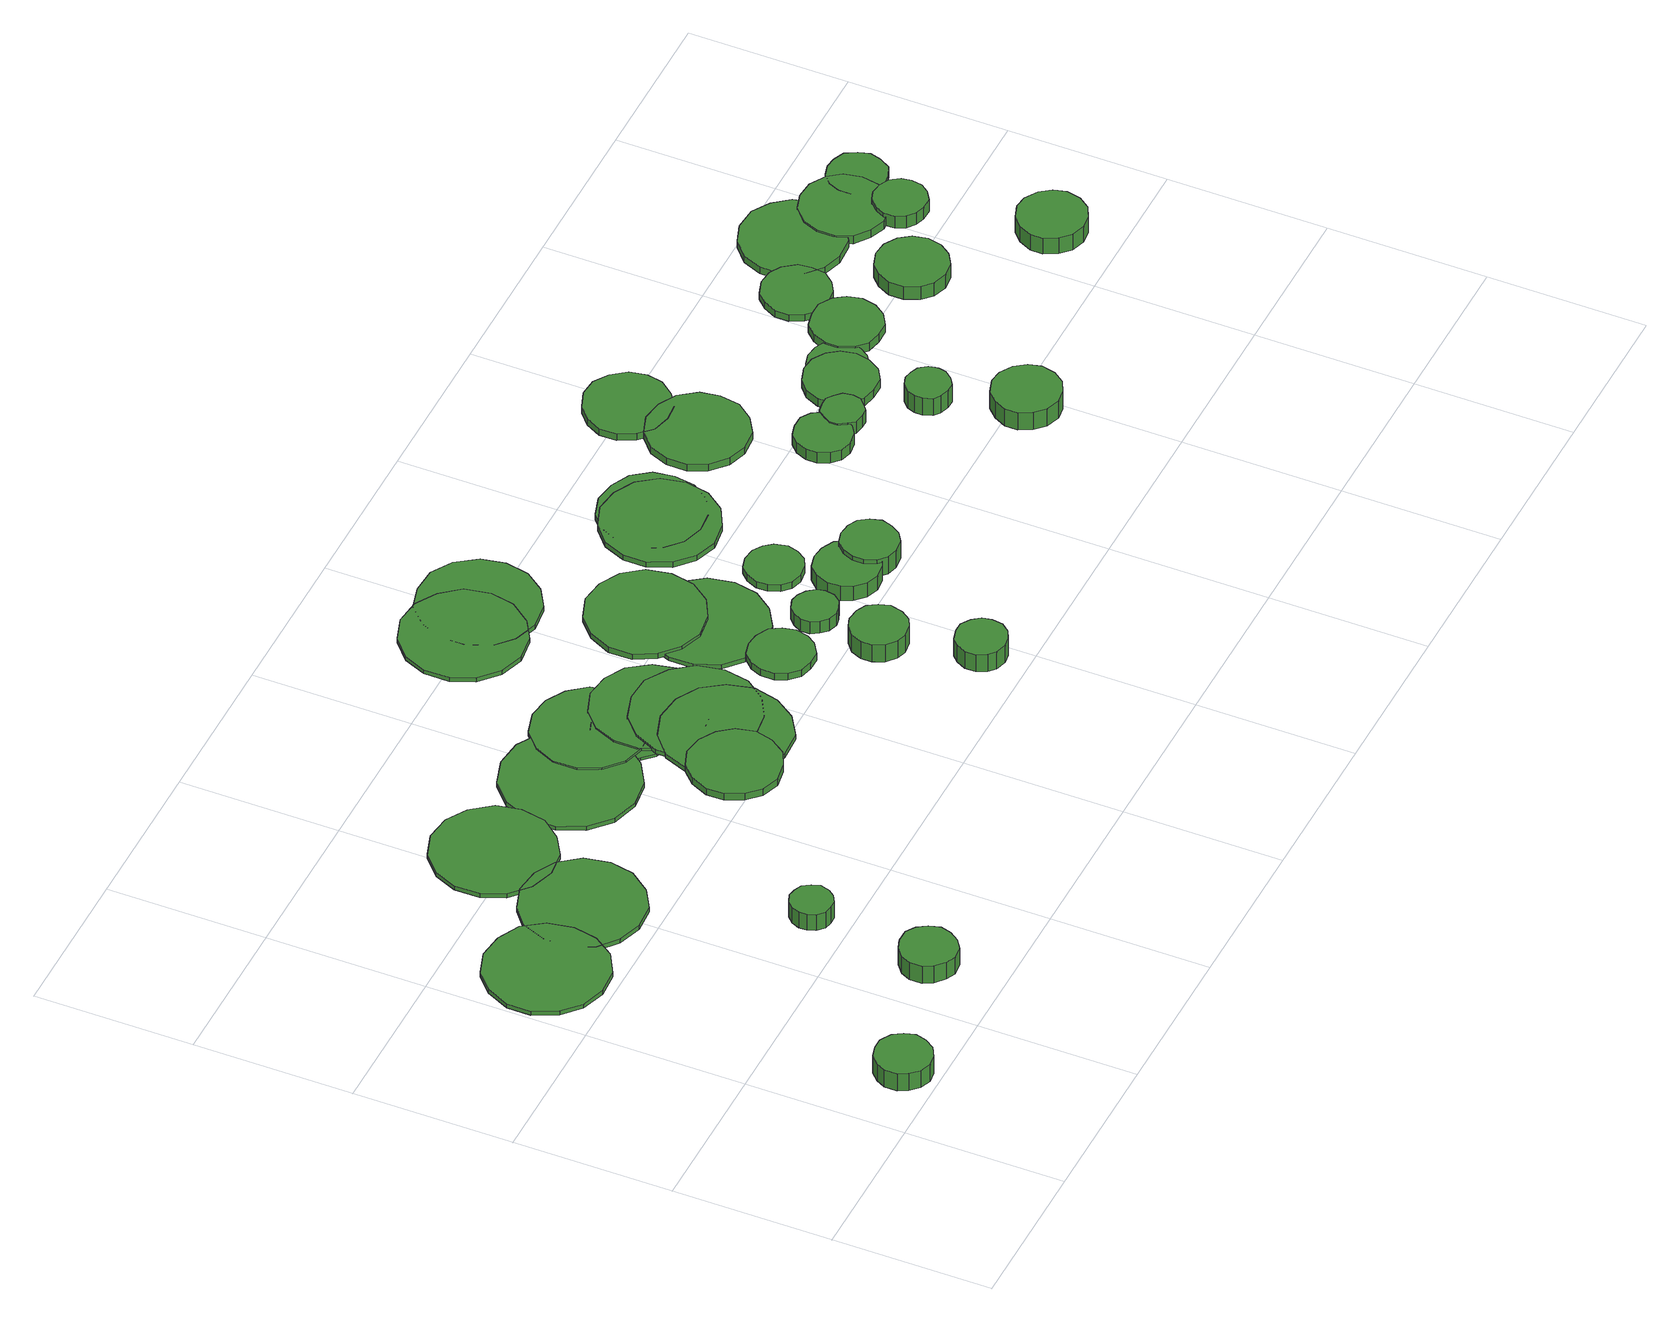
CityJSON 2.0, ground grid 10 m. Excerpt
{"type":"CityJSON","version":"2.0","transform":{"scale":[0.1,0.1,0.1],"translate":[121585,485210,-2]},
"CityObjects":{
"tree1":{"type":"SolitaryVegetationObject","attributes":{"function":"something"},"geometry":[{"type":"MultiSurface","lod":"1","boundaries":[[[0,1,2,3,4,5,6,7,8,9,10,11,12,13,14]],[[15,16,17,18,19,20,21,22,23,24,25,26,27,28,29]],[[0,29,28,1]],[[1,28,27,2]],[[2,27,26,3]],[[3,26,25,4]],[[4,25,24,5]],[[5,24,23,6]],[[6,23,22,7]],[[7,22,21,8]],[[8,21,20,9]],[[9,20,19,10]],[[10,19,18,11]],[[11,18,17,12]],[[12,17,16,13]],[[13,16,15,14]],[[14,15,29,0]]]}]},
"tree2":{"type":"SolitaryVegetationObject","attributes":{"function":"something"},"geometry":[{"type":"MultiSurface","lod":"1","boundaries":[[[30,31,32,33,34,35,36,37,38,39,40,41,42,43,44]],[[45,46,47,48,49,50,51,52,53,54,55,56,57,58,59]],[[30,59,58,31]],[[31,58,57,32]],[[32,57,56,33]],[[33,56,55,34]],[[34,55,54,35]],[[35,54,53,36]],[[36,53,52,37]],[[37,52,51,38]],[[38,51,50,39]],[[39,50,49,40]],[[40,49,48,41]],[[41,48,47,42]],[[42,47,46,43]],[[43,46,45,44]],[[44,45,59,30]]]}]},
"tree3":{"type":"SolitaryVegetationObject","attributes":{"function":"something"},"geometry":[{"type":"MultiSurface","lod":"1","boundaries":[[[60,61,62,63,64,65,66,67,68,69,70,71,72,73,74]],[[75,76,77,78,79,80,81,82,83,84,85,86,87,88,89]],[[60,89,88,61]],[[61,88,87,62]],[[62,87,86,63]],[[63,86,85,64]],[[64,85,84,65]],[[65,84,83,66]],[[66,83,82,67]],[[67,82,81,68]],[[68,81,80,69]],[[69,80,79,70]],[[70,79,78,71]],[[71,78,77,72]],[[72,77,76,73]],[[73,76,75,74]],[[74,75,89,60]]]}]},
"tree4":{"type":"SolitaryVegetationObject","attributes":{"function":"something"},"geometry":[{"type":"MultiSurface","lod":"1","boundaries":[[[90,91,92,93,94,95,96,97,98,99,100,101,102,103,104]],[[105,106,107,108,109,110,111,112,113,114,115,116,117,118,119]],[[90,119,118,91]],[[91,118,117,92]],[[92,117,116,93]],[[93,116,115,94]],[[94,115,114,95]],[[95,114,113,96]],[[96,113,112,97]],[[97,112,111,98]],[[98,111,110,99]],[[99,110,109,100]],[[100,109,108,101]],[[101,108,107,102]],[[102,107,106,103]],[[103,106,105,104]],[[104,105,119,90]]]}]},
"tree5":{"type":"SolitaryVegetationObject","attributes":{"function":"something"},"geometry":[{"type":"MultiSurface","lod":"1","boundaries":[[[120,121,122,123,124,125,126,127,128,129,130,131,132,133,134]],[[135,136,137,138,139,140,141,142,143,144,145,146,147,148,149]],[[120,149,148,121]],[[121,148,147,122]],[[122,147,146,123]],[[123,146,145,124]],[[124,145,144,125]],[[125,144,143,126]],[[126,143,142,127]],[[127,142,141,128]],[[128,141,140,129]],[[129,140,139,130]],[[130,139,138,131]],[[131,138,137,132]],[[132,137,136,133]],[[133,136,135,134]],[[134,135,149,120]]]}]},
"tree6":{"type":"SolitaryVegetationObject","attributes":{"function":"something"},"geometry":[{"type":"MultiSurface","lod":"1","boundaries":[[[150,151,152,153,154,155,156,157,158,159,160,161,162,163,164]],[[165,166,167,168,169,170,171,172,173,174,175,176,177,178,179]],[[150,179,178,151]],[[151,178,177,152]],[[152,177,176,153]],[[153,176,175,154]],[[154,175,174,155]],[[155,174,173,156]],[[156,173,172,157]],[[157,172,171,158]],[[158,171,170,159]],[[159,170,169,160]],[[160,169,168,161]],[[161,168,167,162]],[[162,167,166,163]],[[163,166,165,164]],[[164,165,179,150]]]}]},
"tree7":{"type":"SolitaryVegetationObject","attributes":{"function":"something"},"geometry":[{"type":"MultiSurface","lod":"1","boundaries":[[[180,181,182,183,184,185,186,187,188,189,190,191,192,193,194]],[[195,196,197,198,199,200,201,202,203,204,205,206,207,208,209]],[[180,209,208,181]],[[181,208,207,182]],[[182,207,206,183]],[[183,206,205,184]],[[184,205,204,185]],[[185,204,203,186]],[[186,203,202,187]],[[187,202,201,188]],[[188,201,200,189]],[[189,200,199,190]],[[190,199,198,191]],[[191,198,197,192]],[[192,197,196,193]],[[193,196,195,194]],[[194,195,209,180]]]}]},
"tree8":{"type":"SolitaryVegetationObject","attributes":{"function":"something"},"geometry":[{"type":"MultiSurface","lod":"1","boundaries":[[[210,211,212,213,214,215,216,217,218,219,220,221,222,223,224]],[[225,226,227,228,229,230,231,232,233,234,235,236,237,238,239]],[[210,239,238,211]],[[211,238,237,212]],[[212,237,236,213]],[[213,236,235,214]],[[214,235,234,215]],[[215,234,233,216]],[[216,233,232,217]],[[217,232,231,218]],[[218,231,230,219]],[[219,230,229,220]],[[220,229,228,221]],[[221,228,227,222]],[[222,227,226,223]],[[223,226,225,224]],[[224,225,239,210]]]}]},
"tree9":{"type":"SolitaryVegetationObject","attributes":{"function":"something"},"geometry":[{"type":"MultiSurface","lod":"1","boundaries":[[[240,241,242,243,244,245,246,247,248,249,250,251,252,253,254]],[[255,256,257,258,259,260,261,262,263,264,265,266,267,268,269]],[[240,269,268,241]],[[241,268,267,242]],[[242,267,266,243]],[[243,266,265,244]],[[244,265,264,245]],[[245,264,263,246]],[[246,263,262,247]],[[247,262,261,248]],[[248,261,260,249]],[[249,260,259,250]],[[250,259,258,251]],[[251,258,257,252]],[[252,257,256,253]],[[253,256,255,254]],[[254,255,269,240]]]}]},
"tree10":{"type":"SolitaryVegetationObject","attributes":{"function":"something"},"geometry":[{"type":"MultiSurface","lod":"1","boundaries":[[[270,271,272,273,274,275,276,277,278,279,280,281,282,283,284]],[[285,286,287,288,289,290,291,292,293,294,295,296,297,298,299]],[[270,299,298,271]],[[271,298,297,272]],[[272,297,296,273]],[[273,296,295,274]],[[274,295,294,275]],[[275,294,293,276]],[[276,293,292,277]],[[277,292,291,278]],[[278,291,290,279]],[[279,290,289,280]],[[280,289,288,281]],[[281,288,287,282]],[[282,287,286,283]],[[283,286,285,284]],[[284,285,299,270]]]}]},
"tree11":{"type":"SolitaryVegetationObject","attributes":{"function":"something"},"geometry":[{"type":"MultiSurface","lod":"1","boundaries":[[[300,301,302,303,304,305,306,307,308,309,310,311,312,313,314]],[[315,316,317,318,319,320,321,234,322,323,324,325,326,327,328]],[[300,328,327,301]],[[301,327,326,302]],[[302,326,325,303]],[[303,325,324,304]],[[304,324,323,305]],[[305,323,322,306]],[[306,322,234,307]],[[307,234,321,308]],[[308,321,320,309]],[[309,320,319,310]],[[310,319,318,311]],[[311,318,317,312]],[[312,317,316,313]],[[313,316,315,314]],[[314,315,328,300]]]}]},
"tree12":{"type":"SolitaryVegetationObject","attributes":{"function":"something"},"geometry":[{"type":"MultiSurface","lod":"1","boundaries":[[[329,330,331,332,333,334,335,336,337,338,339,340,341,342,343]],[[344,345,346,347,348,349,350,351,352,353,354,355,356,357,358]],[[329,358,357,330]],[[330,357,356,331]],[[331,356,355,332]],[[332,355,354,333]],[[333,354,353,334]],[[334,353,352,335]],[[335,352,351,336]],[[336,351,350,337]],[[337,350,349,338]],[[338,349,348,339]],[[339,348,347,340]],[[340,347,346,341]],[[341,346,345,342]],[[342,345,344,343]],[[343,344,358,329]]]}]},
"tree13":{"type":"SolitaryVegetationObject","attributes":{"function":"something"},"geometry":[{"type":"MultiSurface","lod":"1","boundaries":[[[359,360,361,362,363,364,365,366,367,368,369,370,371,372,373]],[[374,375,376,377,378,379,380,381,382,383,384,385,386,387,388]],[[359,388,387,360]],[[360,387,386,361]],[[361,386,385,362]],[[362,385,384,363]],[[363,384,383,364]],[[364,383,382,365]],[[365,382,381,366]],[[366,381,380,367]],[[367,380,379,368]],[[368,379,378,369]],[[369,378,377,370]],[[370,377,376,371]],[[371,376,375,372]],[[372,375,374,373]],[[373,374,388,359]]]}]},
"tree14":{"type":"SolitaryVegetationObject","attributes":{"function":"something"},"geometry":[{"type":"MultiSurface","lod":"1","boundaries":[[[389,390,391,392,393,394,395,396,397,398,399,400,401,402,403]],[[404,405,406,407,408,409,410,411,412,413,414,415,416,417,418]],[[389,418,417,390]],[[390,417,416,391]],[[391,416,415,392]],[[392,415,414,393]],[[393,414,413,394]],[[394,413,412,395]],[[395,412,411,396]],[[396,411,410,397]],[[397,410,409,398]],[[398,409,408,399]],[[399,408,407,400]],[[400,407,406,401]],[[401,406,405,402]],[[402,405,404,403]],[[403,404,418,389]]]}]},
"tree15":{"type":"SolitaryVegetationObject","attributes":{"function":"something"},"geometry":[{"type":"MultiSurface","lod":"1","boundaries":[[[419,420,421,422,423,424,425,426,427,428,429,430,431,432,433]],[[434,435,436,437,438,439,440,441,442,443,444,445,446,447,448]],[[419,448,447,420]],[[420,447,446,421]],[[421,446,445,422]],[[422,445,444,423]],[[423,444,443,424]],[[424,443,442,425]],[[425,442,441,426]],[[426,441,440,427]],[[427,440,439,428]],[[428,439,438,429]],[[429,438,437,430]],[[430,437,436,431]],[[431,436,435,432]],[[432,435,434,433]],[[433,434,448,419]]]}]},
"tree16":{"type":"SolitaryVegetationObject","attributes":{"function":"something"},"geometry":[{"type":"MultiSurface","lod":"1","boundaries":[[[449,450,451,452,453,454,455,456,457,458,459,460,461,462,463]],[[464,465,466,467,468,469,470,471,472,473,474,475,476,477,478]],[[449,478,477,450]],[[450,477,476,451]],[[451,476,475,452]],[[452,475,474,453]],[[453,474,473,454]],[[454,473,472,455]],[[455,472,471,456]],[[456,471,470,457]],[[457,470,469,458]],[[458,469,468,459]],[[459,468,467,460]],[[460,467,466,461]],[[461,466,465,462]],[[462,465,464,463]],[[463,464,478,449]]]}]},
"tree17":{"type":"SolitaryVegetationObject","attributes":{"function":"something"},"geometry":[{"type":"MultiSurface","lod":"1","boundaries":[[[479,480,481,482,483,484,485,486,487,488,489,490,491,492,493]],[[494,495,496,497,498,499,500,501,502,503,504,505,506,507,508]],[[479,508,507,480]],[[480,507,506,481]],[[481,506,505,482]],[[482,505,504,483]],[[483,504,503,484]],[[484,503,502,485]],[[485,502,501,486]],[[486,501,500,487]],[[487,500,499,488]],[[488,499,498,489]],[[489,498,497,490]],[[490,497,496,491]],[[491,496,495,492]],[[492,495,494,493]],[[493,494,508,479]]]}]},
"tree18":{"type":"SolitaryVegetationObject","attributes":{"function":"something"},"geometry":[{"type":"MultiSurface","lod":"1","boundaries":[[[509,510,511,512,513,514,515,516,517,518,519,520,521,522,523]],[[524,525,526,527,528,529,530,531,532,533,534,535,536,537,538]],[[509,538,537,510]],[[510,537,536,511]],[[511,536,535,512]],[[512,535,534,513]],[[513,534,533,514]],[[514,533,532,515]],[[515,532,531,516]],[[516,531,530,517]],[[517,530,529,518]],[[518,529,528,519]],[[519,528,527,520]],[[520,527,526,521]],[[521,526,525,522]],[[522,525,524,523]],[[523,524,538,509]]]}]},
"tree19":{"type":"SolitaryVegetationObject","attributes":{"function":"something"},"geometry":[{"type":"MultiSurface","lod":"1","boundaries":[[[539,540,541,542,543,544,545,546,547,548,549,550,551,552,553]],[[554,555,556,557,558,559,560,561,562,563,564,565,566,567,568]],[[539,568,567,540]],[[540,567,566,541]],[[541,566,565,542]],[[542,565,564,543]],[[543,564,563,544]],[[544,563,562,545]],[[545,562,561,546]],[[546,561,560,547]],[[547,560,559,548]],[[548,559,558,549]],[[549,558,557,550]],[[550,557,556,551]],[[551,556,555,552]],[[552,555,554,553]],[[553,554,568,539]]]}]},
"tree20":{"type":"SolitaryVegetationObject","attributes":{"function":"something"},"geometry":[{"type":"MultiSurface","lod":"1","boundaries":[[[569,570,571,572,573,574,575,576,577,578,579,580,581,582,583]],[[584,585,586,587,588,589,590,591,592,593,594,595,596,597,598]],[[569,598,597,570]],[[570,597,596,571]],[[571,596,595,572]],[[572,595,594,573]],[[573,594,593,574]],[[574,593,592,575]],[[575,592,591,576]],[[576,591,590,577]],[[577,590,589,578]],[[578,589,588,579]],[[579,588,587,580]],[[580,587,586,581]],[[581,586,585,582]],[[582,585,584,583]],[[583,584,598,569]]]}]},
"tree21":{"type":"SolitaryVegetationObject","attributes":{"function":"something"},"geometry":[{"type":"MultiSurface","lod":"1","boundaries":[[[599,600,601,602,603,604,605,606,607,608,609,610,611,612,613]],[[614,615,616,617,618,619,620,621,622,623,624,625,626,627,628]],[[599,628,627,600]],[[600,627,626,601]],[[601,626,625,602]],[[602,625,624,603]],[[603,624,623,604]],[[604,623,622,605]],[[605,622,621,606]],[[606,621,620,607]],[[607,620,619,608]],[[608,619,618,609]],[[609,618,617,610]],[[610,617,616,611]],[[611,616,615,612]],[[612,615,614,613]],[[613,614,628,599]]]}]},
"tree22":{"type":"SolitaryVegetationObject","attributes":{"function":"something"},"geometry":[{"type":"MultiSurface","lod":"1","boundaries":[[[629,630,631,632,633,634,635,636,637,638,639,640,641,642,643]],[[644,645,646,647,648,649,650,651,652,653,654,655,656,657,658]],[[629,658,657,630]],[[630,657,656,631]],[[631,656,655,632]],[[632,655,654,633]],[[633,654,653,634]],[[634,653,652,635]],[[635,652,651,636]],[[636,651,650,637]],[[637,650,649,638]],[[638,649,648,639]],[[639,648,647,640]],[[640,647,646,641]],[[641,646,645,642]],[[642,645,644,643]],[[643,644,658,629]]]}]},
"tree23":{"type":"SolitaryVegetationObject","attributes":{"function":"something"},"geometry":[{"type":"MultiSurface","lod":"1","boundaries":[[[659,660,661,662,663,664,665,666,667,668,669,670,671,672,673]],[[674,675,676,677,678,679,680,681,682,683,684,685,686,687,688]],[[659,688,687,660]],[[660,687,686,661]],[[661,686,685,662]],[[662,685,684,663]],[[663,684,683,664]],[[664,683,682,665]],[[665,682,681,666]],[[666,681,680,667]],[[667,680,679,668]],[[668,679,678,669]],[[669,678,677,670]],[[670,677,676,671]],[[671,676,675,672]],[[672,675,674,673]],[[673,674,688,659]]]}]},
"tree24":{"type":"SolitaryVegetationObject","attributes":{"function":"something"},"geometry":[{"type":"MultiSurface","lod":"1","boundaries":[[[689,690,691,692,693,694,695,696,697,698,699,700,701,702,703]],[[704,705,706,707,708,709,710,711,712,713,714,715,716,717,718]],[[689,718,717,690]],[[690,717,716,691]],[[691,716,715,692]],[[692,715,714,693]],[[693,714,713,694]],[[694,713,712,695]],[[695,712,711,696]],[[696,711,710,697]],[[697,710,709,698]],[[698,709,708,699]],[[699,708,707,700]],[[700,707,706,701]],[[701,706,705,702]],[[702,705,704,703]],[[703,704,718,689]]]}]},
"tree25":{"type":"SolitaryVegetationObject","attributes":{"function":"something"},"geometry":[{"type":"MultiSurface","lod":"1","boundaries":[[[719,720,721,722,723,724,725,726,727,728,729,730,731,732,733]],[[734,735,736,737,738,739,740,741,742,743,744,745,746,747,748]],[[719,748,747,720]],[[720,747,746,721]],[[721,746,745,722]],[[722,745,744,723]],[[723,744,743,724]],[[724,743,742,725]],[[725,742,741,726]],[[726,741,740,727]],[[727,740,739,728]],[[728,739,738,729]],[[729,738,737,730]],[[730,737,736,731]],[[731,736,735,732]],[[732,735,734,733]],[[733,734,748,719]]]}]},
"tree26":{"type":"SolitaryVegetationObject","attributes":{"function":"something"},"geometry":[{"type":"MultiSurface","lod":"1","boundaries":[[[749,750,751,752,753,754,755,756,757,758,759,760,761,762,763]],[[764,765,766,767,768,769,770,771,772,773,774,775,776,777,778]],[[749,778,777,750]],[[750,777,776,751]],[[751,776,775,752]],[[752,775,774,753]],[[753,774,773,754]],[[754,773,772,755]],[[755,772,771,756]],[[756,771,770,757]],[[757,770,769,758]],[[758,769,768,759]],[[759,768,767,760]],[[760,767,766,761]],[[761,766,765,762]],[[762,765,764,763]],[[763,764,778,749]]]}]},
"tree27":{"type":"SolitaryVegetationObject","attributes":{"function":"something"},"geometry":[{"type":"MultiSurface","lod":"1","boundaries":[[[779,780,781,782,783,784,785,786,787,788,789,790,791,792,793]],[[794,795,796,797,798,799,800,801,802,803,804,805,806,807,808]],[[779,808,807,780]],[[780,807,806,781]],[[781,806,805,782]],[[782,805,804,783]],[[783,804,803,784]],[[784,803,802,785]],[[785,802,801,786]],[[786,801,800,787]],[[787,800,799,788]],[[788,799,798,789]],[[789,798,797,790]],[[790,797,796,791]],[[791,796,795,792]],[[792,795,794,793]],[[793,794,808,779]]]}]},
"tree28":{"type":"SolitaryVegetationObject","attributes":{"function":"something"},"geometry":[{"type":"MultiSurface","lod":"1","boundaries":[[[809,810,811,812,813,814,815,816,817,818,819,820,821,822,823]],[[824,825,826,827,828,829,830,831,832,833,834,835,836,837,838]],[[809,838,837,810]],[[810,837,836,811]],[[811,836,835,812]],[[812,835,834,813]],[[813,834,833,814]],[[814,833,832,815]],[[815,832,831,816]],[[816,831,830,817]],[[817,830,829,818]],[[818,829,828,819]],[[819,828,827,820]],[[820,827,826,821]],[[821,826,825,822]],[[822,825,824,823]],[[823,824,838,809]]]}]},
"tree29":{"type":"SolitaryVegetationObject","attributes":{"function":"something"},"geometry":[{"type":"MultiSurface","lod":"1","boundaries":[[[839,840,841,842,843,844,845,846,847,848,849,850,851,852,853]],[[854,855,856,857,858,859,860,861,862,863,864,865,866,867,868]],[[839,868,867,840]],[[840,867,866,841]],[[841,866,865,842]],[[842,865,864,843]],[[843,864,863,844]],[[844,863,862,845]],[[845,862,861,846]],[[846,861,860,847]],[[847,860,859,848]],[[848,859,858,849]],[[849,858,857,850]],[[850,857,856,851]],[[851,856,855,852]],[[852,855,854,853]],[[853,854,868,839]]]}]},
"tree30":{"type":"SolitaryVegetationObject","attributes":{"function":"something"},"geometry":[{"type":"MultiSurface","lod":"1","boundaries":[[[869,870,871,872,873,874,875,876,877,878,879,880,881,882,883]],[[884,885,886,887,888,889,890,891,892,893,894,895,896,897,898]],[[869,898,897,870]],[[870,897,896,871]],[[871,896,895,872]],[[872,895,894,873]],[[873,894,893,874]],[[874,893,892,875]],[[875,892,891,876]],[[876,891,890,877]],[[877,890,889,878]],[[878,889,888,879]],[[879,888,887,880]],[[880,887,886,881]],[[881,886,885,882]],[[882,885,884,883]],[[883,884,898,869]]]}]},
"tree31":{"type":"SolitaryVegetationObject","attributes":{"function":"something"},"geometry":[{"type":"MultiSurface","lod":"1","boundaries":[[[899,900,901,902,903,904,905,906,907,908,909,910,911,912,913]],[[914,915,916,917,918,919,920,921,922,923,924,925,926,927,928]],[[899,928,927,900]],[[900,927,926,901]],[[901,926,925,902]],[[902,925,924,903]],[[903,924,923,904]],[[904,923,922,905]],[[905,922,921,906]],[[906,921,920,907]],[[907,920,919,908]],[[908,919,918,909]],[[909,918,917,910]],[[910,917,916,911]],[[911,916,915,912]],[[912,915,914,913]],[[913,914,928,899]]]}]},
"tree32":{"type":"SolitaryVegetationObject","attributes":{"function":"something"},"geometry":[{"type":"MultiSurface","lod":"1","boundaries":[[[929,930,931,932,933,934,935,936,937,938,939,940,941,942,943]],[[944,945,946,947,948,949,950,951,952,953,954,955,956,957,958]],[[929,958,957,930]],[[930,957,956,931]],[[931,956,955,932]],[[932,955,954,933]],[[933,954,953,934]],[[934,953,952,935]],[[935,952,951,936]],[[936,951,950,937]],[[937,950,949,938]],[[938,949,948,939]],[[939,948,947,940]],[[940,947,946,941]],[[941,946,945,942]],[[942,945,944,943]],[[943,944,958,929]]]}]},
"tree33":{"type":"SolitaryVegetationObject","attributes":{"function":"something"},"geometry":[{"type":"MultiSurface","lod":"1","boundaries":[[[959,960,961,962,963,964,965,966,967,968,969,970,971,972,973]],[[974,975,976,977,978,979,980,981,982,983,984,985,986,987,988]],[[959,988,987,960]],[[960,987,986,961]],[[961,986,985,962]],[[962,985,984,963]],[[963,984,983,964]],[[964,983,982,965]],[[965,982,981,966]],[[966,981,980,967]],[[967,980,979,968]],[[968,979,978,969]],[[969,978,977,970]],[[970,977,976,971]],[[971,976,975,972]],[[972,975,974,973]],[[973,974,988,959]]]}]},
"tree34":{"type":"SolitaryVegetationObject","attributes":{"function":"something"},"geometry":[{"type":"MultiSurface","lod":"1","boundaries":[[[989,990,991,992,993,994,995,996,997,998,999,1000,1001,1002,1003]],[[1004,1005,1006,1007,1008,1009,1010,1011,1012,1013,1014,1015,1016,1017,1018]],[[989,1018,1017,990]],[[990,1017,1016,991]],[[991,1016,1015,992]],[[992,1015,1014,993]],[[993,1014,1013,994]],[[994,1013,1012,995]],[[995,1012,1011,996]],[[996,1011,1010,997]],[[997,1010,1009,998]],[[998,1009,1008,999]],[[999,1008,1007,1000]],[[1000,1007,1006,1001]],[[1001,1006,1005,1002]],[[1002,1005,1004,1003]],[[1003,1004,1018,989]]]}]},
"tree35":{"type":"SolitaryVegetationObject","attributes":{"function":"something"},"geometry":[{"type":"MultiSurface","lod":"1","boundaries":[[[1019,1020,1021,1022,1023,1024,1025,1026,1027,1028,1029,1030,1031,1032,1033]],[[1034,1035,1036,1037,1038,1039,1040,1041,1042,1043,1044,1045,1046,1047,1048]],[[1019,1048,1047,1020]],[[1020,1047,1046,1021]],[[1021,1046,1045,1022]],[[1022,1045,1044,1023]],[[1023,1044,1043,1024]],[[1024,1043,1042,1025]],[[1025,1042,1041,1026]],[[1026,1041,1040,1027]],[[1027,1040,1039,1028]],[[1028,1039,1038,1029]],[[1029,1038,1037,1030]],[[1030,1037,1036,1031]],[[1031,1036,1035,1032]],[[1032,1035,1034,1033]],[[1033,1034,1048,1019]]]}]},
"tree36":{"type":"SolitaryVegetationObject","attributes":{"function":"something"},"geometry":[{"type":"MultiSurface","lod":"1","boundaries":[[[1049,1050,1051,1052,1053,1054,1055,1056,1057,1058,1059,1060,1061,1062,1063]],[[1064,1065,1066,1067,1068,1069,1070,1071,1072,1073,1074,1075,1076,1077,1078]],[[1049,1078,1077,1050]],[[1050,1077,1076,1051]],[[1051,1076,1075,1052]],[[1052,1075,1074,1053]],[[1053,1074,1073,1054]],[[1054,1073,1072,1055]],[[1055,1072,1071,1056]],[[1056,1071,1070,1057]],[[1057,1070,1069,1058]],[[1058,1069,1068,1059]],[[1059,1068,1067,1060]],[[1060,1067,1066,1061]],[[1061,1066,1065,1062]],[[1062,1065,1064,1063]],[[1063,1064,1078,1049]]]}]},
"tree37":{"type":"SolitaryVegetationObject","attributes":{"function":"something"},"geometry":[{"type":"MultiSurface","lod":"1","boundaries":[[[1079,1080,1081,1082,1083,1084,1085,1086,1087,1088,1089,1090,1091,1092,1093]],[[1094,1095,1096,1097,1098,1099,1100,1101,1102,1103,1104,1105,1106,1107,1108]],[[1079,1108,1107,1080]],[[1080,1107,1106,1081]],[[1081,1106,1105,1082]],[[1082,1105,1104,1083]],[[1083,1104,1103,1084]],[[1084,1103,1102,1085]],[[1085,1102,1101,1086]],[[1086,1101,1100,1087]],[[1087,1100,1099,1088]],[[1088,1099,1098,1089]],[[1089,1098,1097,1090]],[[1090,1097,1096,1091]],[[1091,1096,1095,1092]],[[1092,1095,1094,1093]],[[1093,1094,1108,1079]]]}]},
"tree38":{"type":"SolitaryVegetationObject","attributes":{"function":"something"},"geometry":[{"type":"MultiSurface","lod":"1","boundaries":[[[1109,1110,1111,1112,1113,1114,1115,1116,1117,1118,1119,1120,1121,1122,1123]],[[1124,1125,1126,1127,1128,1129,1130,1131,1132,1133,1134,1135,1136,1137,1138]],[[1109,1138,1137,1110]],[[1110,1137,1136,1111]],[[1111,1136,1135,1112]],[[1112,1135,1134,1113]],[[1113,1134,1133,1114]],[[1114,1133,1132,1115]],[[1115,1132,1131,1116]],[[1116,1131,1130,1117]],[[1117,1130,1129,1118]],[[1118,1129,1128,1119]],[[1119,1128,1127,1120]],[[1120,1127,1126,1121]],[[1121,1126,1125,1122]],[[1122,1125,1124,1123]],[[1123,1124,1138,1109]]]}]},
"tree39":{"type":"SolitaryVegetationObject","attributes":{"function":"something"},"geometry":[{"type":"MultiSurface","lod":"1","boundaries":[[[1139,1140,1141,1142,1143,1144,1145,1146,1147,1148,1149,1150,1151,1152,1153]],[[1154,1155,1156,1157,1158,1159,1160,1161,1162,1163,1164,1165,1166,1167,1168]],[[1139,1168,1167,1140]],[[1140,1167,1166,1141]],[[1141,1166,1165,1142]],[[1142,1165,1164,1143]],[[1143,1164,1163,1144]],[[1144,1163,1162,1145]],[[1145,1162,1161,1146]],[[1146,1161,1160,1147]],[[1147,1160,1159,1148]],[[1148,1159,1158,1149]],[[1149,1158,1157,1150]],[[1150,1157,1156,1151]],[[1151,1156,1155,1152]],[[1152,1155,1154,1153]],[[1153,1154,1168,1139]]]}]},
"tree40":{"type":"SolitaryVegetationObject","attributes":{"function":"something"},"geometry":[{"type":"MultiSurface","lod":"1","boundaries":[[[1169,1170,1171,1172,1173,1174,1175,1176,1177,1178,1179,1180,1181,1182,1183]],[[1184,1185,1186,1187,1188,1189,1190,1191,1192,1193,1194,1195,1196,1197,1198]],[[1169,1198,1197,1170]],[[1170,1197,1196,1171]],[[1171,1196,1195,1172]],[[1172,1195,1194,1173]],[[1173,1194,1193,1174]],[[1174,1193,1192,1175]],[[1175,1192,1191,1176]],[[1176,1191,1190,1177]],[[1177,1190,1189,1178]],[[1178,1189,1188,1179]],[[1179,1188,1187,1180]],[[1180,1187,1186,1181]],[[1181,1186,1185,1182]],[[1182,1185,1184,1183]],[[1183,1184,1198,1169]]]}]},
"tree41":{"type":"SolitaryVegetationObject","attributes":{"function":"something"},"geometry":[{"type":"MultiSurface","lod":"1","boundaries":[[[1199,1200,1201,1202,1203,1204,1205,1206,1207,1208,1209,1210,1211,1212,1213]],[[1214,1215,1216,1217,1218,1219,1220,1221,1222,1223,1224,1225,1226,1227,1228]],[[1199,1228,1227,1200]],[[1200,1227,1226,1201]],[[1201,1226,1225,1202]],[[1202,1225,1224,1203]],[[1203,1224,1223,1204]],[[1204,1223,1222,1205]],[[1205,1222,1221,1206]],[[1206,1221,1220,1207]],[[1207,1220,1219,1208]],[[1208,1219,1218,1209]],[[1209,1218,1217,1210]],[[1210,1217,1216,1211]],[[1211,1216,1215,1212]],[[1212,1215,1214,1213]],[[1213,1214,1228,1199]]]}]},
"tree42":{"type":"SolitaryVegetationObject","attributes":{"function":"something"},"geometry":[{"type":"MultiSurface","lod":"1","boundaries":[[[1229,1230,1231,1232,1233,1234,1235,1236,1237,1238,1239,1240,1241,1242,1243]],[[1244,1245,1246,1247,1248,1249,1250,1251,1252,1253,1254,1255,1256,1257,1258]],[[1229,1258,1257,1230]],[[1230,1257,1256,1231]],[[1231,1256,1255,1232]],[[1232,1255,1254,1233]],[[1233,1254,1253,1234]],[[1234,1253,1252,1235]],[[1235,1252,1251,1236]],[[1236,1251,1250,1237]],[[1237,1250,1249,1238]],[[1238,1249,1248,1239]],[[1239,1248,1247,1240]],[[1240,1247,1246,1241]],[[1241,1246,1245,1242]],[[1242,1245,1244,1243]],[[1243,1244,1258,1229]]]}]}
},
"vertices":[
[62,21,24],[60,28,24],[56,34,24],[49,38,24],[42,38,24],[35,36,24],[30,31,24],[27,25,24],[27,17,24],[30,11,24],[35,6,24],[42,3,24],[49,4,24],[56,8,24],[60,14,24],[60,14,11],[56,8,11],[49,4,11],[42,3,11],[35,6,11],[30,11,11],[27,17,11],[27,25,11],[30,31,11],[35,36,11],[42,38,11],[49,38,11],[56,34,11],[60,28,11],[62,21,11],
[77,242,11],[74,258,11],[65,271,11],[51,278,11],[35,280,11],[20,275,11],[9,265,11],[2,250,11],[2,235,11],[9,220,11],[20,210,11],[35,205,11],[51,206,11],[65,214,11],[74,227,11],[74,227,8],[65,214,8],[51,206,8],[35,205,8],[20,210,8],[9,220,8],[2,235,8],[2,250,8],[9,265,8],[20,275,8],[35,280,8],[51,278,8],[65,271,8],[74,258,8],[77,242,8],
[151,46,24],[149,53,24],[145,59,24],[139,63,24],[131,63,24],[125,61,24],[119,56,24],[116,50,24],[116,42,24],[119,36,24],[125,31,24],[131,28,24],[139,29,24],[145,33,24],[149,39,24],[149,39,11],[145,33,11],[139,29,11],[131,28,11],[125,31,11],[119,36,11],[116,42,11],[116,50,11],[119,56,11],[125,61,11],[131,63,11],[139,63,11],[145,59,11],[149,53,11],[151,46,11],
[136,246,11],[133,262,11],[123,275,11],[110,282,11],[94,284,11],[79,279,11],[67,269,11],[61,254,11],[61,239,11],[67,224,11],[79,214,11],[94,209,11],[110,210,11],[123,218,11],[133,231,11],[133,231,8],[123,218,8],[110,210,8],[94,209,8],[79,214,8],[67,224,8],[61,239,8],[61,254,8],[67,269,8],[79,279,8],[94,284,8],[110,282,8],[123,275,8],[133,262,8],[136,246,8],
[157,124,22],[155,129,22],[152,134,22],[147,136,22],[142,137,22],[137,135,22],[133,131,22],[131,126,22],[131,121,22],[133,116,22],[137,112,22],[142,111,22],[147,111,22],[152,114,22],[155,118,22],[155,118,10],[152,114,10],[147,111,10],[142,111,10],[137,112,10],[133,116,10],[131,121,10],[131,126,10],[133,131,10],[137,135,10],[142,137,10],[147,136,10],[152,134,10],[155,129,10],[157,124,10],
[156,311,11],[153,326,11],[143,339,11],[130,347,11],[114,349,11],[99,344,11],[87,333,11],[81,319,11],[81,303,11],[87,289,11],[99,278,11],[114,273,11],[130,275,11],[143,283,11],[153,295,11],[153,295,8],[143,283,8],[130,275,8],[114,273,8],[99,278,8],[87,289,8],[81,303,8],[81,319,8],[87,333,8],[99,344,8],[114,349,8],[130,347,8],[143,339,8],[153,326,8],[156,311,8],
[235,297,10],[232,314,10],[221,328,10],[206,337,10],[189,339,10],[172,334,10],[159,322,10],[152,306,10],[152,288,10],[159,272,10],[172,260,10],[189,255,10],[206,257,10],[221,266,10],[232,280,10],[232,280,7],[221,266,7],[206,257,7],[189,255,7],[172,260,7],[159,272,7],[152,288,7],[152,306,7],[159,322,7],[172,334,7],[189,339,7],[206,337,7],[221,328,7],[232,314,7],[235,297,7],
[268,215,15],[265,227,15],[258,236,15],[248,242,15],[236,244,15],[225,240,15],[217,232,15],[212,221,15],[212,210,15],[217,199,15],[225,191,15],[236,187,15],[248,189,15],[258,194,15],[265,204,15],[265,204,10],[258,194,10],[248,189,10],[236,187,10],[225,191,10],[217,199,10],[212,210,10],[212,221,10],[217,232,10],[225,240,10],[236,244,10],[248,242,10],[258,236,10],[265,227,10],[268,215,10],
[270,304,11],[267,319,11],[258,330,11],[246,337,11],[232,339,11],[218,335,11],[207,325,11],[201,312,11],[201,297,11],[207,284,11],[218,274,11],[232,270,11],[246,271,11],[258,279,11],[267,290,11],[267,290,8],[258,279,8],[246,271,8],[232,270,8],[218,274,8],[207,284,8],[201,297,8],[201,312,8],[207,325,8],[218,335,8],[232,339,8],[246,337,8],[258,330,8],[267,319,8],[270,304,8],
[268,282,10],[266,292,10],[260,300,10],[251,305,10],[241,306,10],[232,303,10],[225,296,10],[221,287,10],[221,277,10],[225,268,10],[232,261,10],[241,258,10],[251,259,10],[260,264,10],[266,272,10],[266,272,8],[260,264,8],[251,259,8],[241,258,8],[232,261,8],[225,268,8],[221,277,8],[221,287,8],[225,296,8],[232,303,8],[241,306,8],[251,305,8],[260,300,8],[266,292,8],[268,282,8],
[303,232,13],[299,248,13],[290,261,13],[276,269,13],[259,271,13],[244,266,13],[231,255,13],[225,240,13],[225,224,13],[231,209,13],[244,198,13],[259,193,13],[276,194,13],[290,203,13],[299,216,13],[299,216,10],[290,203,10],[276,194,10],[259,193,10],[244,198,10],[231,209,10],[225,224,10],[231,255,10],[244,266,10],[259,271,10],[276,269,10],[290,261,10],[299,248,10],[303,232,10],
[310,254,13],[307,270,13],[297,283,13],[283,292,13],[267,293,13],[251,288,13],[239,277,13],[232,262,13],[232,246,13],[239,231,13],[251,220,13],[267,215,13],[283,217,13],[297,225,13],[307,238,13],[307,238,10],[297,225,10],[283,217,10],[267,215,10],[251,220,10],[239,231,10],[232,246,10],[232,262,10],[239,277,10],[251,288,10],[267,293,10],[283,292,10],[297,283,10],[307,270,10],[310,254,10],
[301,280,12],[298,294,12],[289,307,12],[276,314,12],[261,316,12],[247,311,12],[236,301,12],[230,287,12],[230,272,12],[236,259,12],[247,249,12],[261,244,12],[276,246,12],[289,253,12],[298,265,12],[298,265,9],[289,253,9],[276,246,9],[261,244,9],[247,249,9],[236,259,9],[230,272,9],[230,287,9],[236,301,9],[247,311,9],[261,316,9],[276,314,9],[289,307,9],[298,294,9],[301,280,9],
[314,402,13],[311,418,13],[301,430,13],[288,438,13],[272,440,13],[257,435,13],[245,424,13],[239,410,13],[239,394,13],[245,380,13],[257,369,13],[272,364,13],[288,366,13],[301,374,13],[311,387,13],[311,387,10],[301,374,10],[288,366,10],[272,364,10],[257,369,10],[245,380,10],[239,394,10],[239,410,10],[245,424,10],[257,435,10],[272,440,10],[288,438,10],[301,430,10],[311,418,10],[314,402,10],
[356,230,15],[354,238,15],[350,245,15],[342,249,15],[334,250,15],[326,248,15],[320,242,15],[317,235,15],[317,226,15],[320,219,15],[326,213,15],[334,211,15],[342,211,15],[350,216,15],[354,222,15],[354,222,10],[350,216,10],[342,211,10],[334,211,10],[326,213,10],[320,219,10],[317,226,10],[317,235,10],[320,242,10],[326,248,10],[334,250,10],[342,249,10],[350,245,10],[354,238,10],[356,230,10],
[401,128,24],[400,134,24],[396,139,24],[390,143,24],[384,143,24],[377,141,24],[373,137,24],[370,131,24],[370,124,24],[373,118,24],[377,114,24],[384,112,24],[390,113,24],[396,116,24],[400,121,24],[400,121,11],[396,116,11],[390,113,11],[384,112,11],[377,114,11],[373,118,11],[370,124,11],[370,131,11],[373,137,11],[377,141,11],[384,143,11],[390,143,11],[396,139,11],[400,134,11],[401,128,11],
[387,185,25],[385,192,25],[381,198,25],[375,201,25],[367,202,25],[361,200,25],[355,195,25],[352,188,25],[352,181,25],[355,174,25],[361,169,25],[367,167,25],[375,168,25],[381,171,25],[385,177,25],[385,177,12],[381,171,12],[375,168,12],[367,167,12],[361,169,12],[355,174,12],[352,181,12],[352,188,12],[355,195,12],[361,200,12],[367,202,12],[375,201,12],[381,198,12],[385,192,12],[387,185,12],
[341,405,13],[338,420,13],[329,433,13],[316,441,13],[300,442,13],[285,438,13],[274,427,13],[268,413,13],[268,398,13],[274,383,13],[285,373,13],[300,368,13],[316,370,13],[329,378,13],[338,390,13],[338,390,10],[329,378,10],[316,370,10],[300,368,10],[285,373,10],[274,383,10],[268,398,10],[268,413,10],[274,427,10],[285,438,10],[300,442,10],[316,441,10],[329,433,10],[338,420,10],[341,405,10],
[381,280,12],[378,296,12],[369,308,12],[356,316,12],[340,317,12],[325,313,12],[314,302,12],[308,288,12],[308,273,12],[314,258,12],[325,248,12],[340,243,12],[356,245,12],[369,253,12],[378,265,12],[378,265,9],[369,253,9],[356,245,9],[340,243,9],[325,248,9],[314,258,9],[308,273,9],[308,288,9],[314,302,9],[325,313,9],[340,317,9],[356,316,9],[369,308,9],[378,296,9],[381,280,9],
[371,315,14],[368,330,14],[359,342,14],[346,349,14],[331,351,14],[317,346,14],[306,336,14],[299,322,14],[299,307,14],[306,294,14],[317,284,14],[331,279,14],[346,281,14],[359,288,14],[368,300,14],[368,300,10],[359,288,10],[346,281,10],[331,279,10],[317,284,10],[306,294,10],[299,307,10],[299,322,10],[306,336,10],[317,346,10],[331,351,10],[346,349,10],[359,342,10],[368,330,10],[371,315,10],
[389,227,19],[388,232,19],[384,237,19],[379,240,19],[374,241,19],[368,239,19],[364,235,19],[361,230,19],[361,224,19],[364,219,19],[368,215,19],[374,213,19],[379,214,19],[384,216,19],[388,221,19],[388,221,10],[384,216,10],[379,214,10],[374,213,10],[368,215,10],[364,219,10],[361,224,10],[361,230,10],[364,235,10],[368,239,10],[374,241,10],[379,240,10],[384,237,10],[388,232,10],[389,227,10],
[433,224,21],[431,232,21],[427,239,21],[419,243,21],[411,244,21],[403,242,21],[397,236,21],[394,228,21],[394,220,21],[397,213,21],[403,207,21],[411,204,21],[419,205,21],[427,209,21],[431,216,21],[431,216,10],[427,209,10],[419,205,10],[411,204,10],[403,207,10],[397,213,10],[394,220,10],[394,228,10],[397,236,10],[403,242,10],[411,244,10],[419,243,10],[427,239,10],[431,232,10],[433,224,10],
[419,264,15],[417,272,15],[413,277,15],[407,281,15],[399,282,15],[392,280,15],[387,275,15],[384,268,15],[384,261,15],[387,254,15],[392,249,15],[399,247,15],[407,248,15],[413,251,15],[417,257,15],[417,257,10],[413,251,10],[407,248,10],[399,247,10],[392,249,10],[387,254,10],[384,261,10],[384,268,10],[387,275,10],[392,280,10],[399,282,10],[407,281,10],[413,277,10],[417,272,10],[419,264,10],
[452,220,24],[450,227,24],[446,233,24],[440,236,24],[432,237,24],[425,235,24],[420,230,24],[417,223,24],[417,216,24],[420,209,24],[425,204,24],[432,202,24],[440,203,24],[446,207,24],[450,213,24],[450,213,11],[446,207,11],[440,203,11],[432,202,11],[425,204,11],[420,209,11],[417,216,11],[417,223,11],[420,230,11],[425,235,11],[432,237,11],[440,236,11],[446,233,11],[450,227,11],[452,220,11],
[446,340,13],[443,355,13],[434,367,13],[421,374,13],[406,376,13],[392,371,13],[381,361,13],[375,347,13],[375,333,13],[381,319,13],[392,309,13],[406,304,13],[421,306,13],[434,313,13],[443,325,13],[443,325,9],[434,313,9],[421,306,9],[406,304,9],[392,309,9],[381,319,9],[375,333,9],[375,347,9],[381,361,9],[392,371,9],[406,376,9],[421,374,9],[434,367,9],[443,355,9],[446,340,9],
[448,348,13],[446,361,13],[438,372,13],[426,378,13],[413,380,13],[400,376,13],[390,367,13],[384,354,13],[384,341,13],[390,329,13],[400,320,13],[413,316,13],[426,317,13],[438,324,13],[446,335,13],[446,335,9],[438,324,9],[426,317,9],[413,316,9],[400,320,9],[390,329,9],[384,341,9],[384,354,9],[390,367,9],[400,376,9],[413,380,9],[426,378,9],[438,372,9],[446,361,9],[448,348,9],
[521,353,13],[519,365,13],[511,376,13],[500,382,13],[487,384,13],[475,380,13],[465,371,13],[460,359,13],[460,346,13],[465,335,13],[475,326,13],[487,322,13],[500,323,13],[511,330,13],[519,340,13],[519,340,8],[511,330,8],[500,323,8],[487,322,8],[475,326,8],[465,335,8],[460,346,8],[460,359,8],[465,371,8],[475,380,8],[487,384,8],[500,382,8],[511,376,8],[519,365,8],[521,353,8],
[531,285,17],[529,292,17],[525,298,17],[519,302,17],[511,302,17],[504,300,17],[499,295,17],[496,288,17],[496,281,17],[499,274,17],[504,269,17],[511,267,17],[519,268,17],[525,272,17],[529,278,17],[529,278,9],[525,272,9],[519,268,9],[511,267,9],[504,269,9],[499,274,9],[496,281,9],[496,288,9],[499,295,9],[504,300,9],[511,302,9],[519,302,9],[525,298,9],[529,292,9],[531,285,9],
[520,398,13],[518,409,13],[511,418,13],[502,424,13],[491,425,13],[480,421,13],[472,414,13],[467,404,13],[467,393,13],[472,383,13],[480,375,13],[491,372,13],[502,373,13],[511,379,13],[518,388,13],[518,388,8],[511,379,8],[502,373,8],[491,372,8],[480,375,8],[472,383,8],[467,393,8],[467,404,8],[472,414,8],[480,421,8],[491,425,8],[502,424,8],[511,418,8],[518,409,8],[520,398,8],
[548,282,18],[547,288,18],[543,292,18],[539,295,18],[534,295,18],[528,294,18],[525,290,18],[522,285,18],[522,280,18],[525,275,18],[528,271,18],[534,270,18],[539,270,18],[543,273,18],[547,277,18],[547,277,9],[543,273,9],[539,270,9],[534,270,9],[528,271,9],[525,275,9],[522,280,9],[522,285,9],[525,290,9],[528,294,9],[534,295,9],[539,295,9],[543,292,9],[547,288,9],[548,282,9],
[582,244,25],[581,250,25],[577,255,25],[572,257,25],[567,258,25],[561,256,25],[557,252,25],[555,247,25],[555,242,25],[557,236,25],[561,233,25],[567,231,25],[572,231,25],[577,234,25],[581,239,25],[581,239,12],[577,234,12],[572,231,12],[567,231,12],[561,233,12],[557,236,12],[555,242,12],[555,247,12],[557,252,12],[561,256,12],[567,258,12],[572,257,12],[577,255,12],[581,250,12],[582,244,12],
[610,192,23],[608,200,23],[603,207,23],[595,212,23],[587,213,23],[578,210,23],[572,204,23],[568,196,23],[568,188,23],[572,180,23],[578,174,23],[587,171,23],[595,172,23],[603,176,23],[608,183,23],[608,183,10],[603,176,10],[595,172,10],[587,171,10],[578,174,10],[572,180,10],[568,188,10],[568,196,10],[572,204,10],[578,210,10],[587,213,10],[595,212,10],[603,207,10],[608,200,10],[610,192,10],
[583,296,16],[581,305,16],[576,312,16],[568,317,16],[559,318,16],[550,315,16],[543,309,16],[539,300,16],[539,291,16],[543,283,16],[550,276,16],[559,274,16],[568,274,16],[576,279,16],[581,287,16],[581,287,10],[576,279,10],[568,274,10],[559,274,10],[550,276,10],[543,283,10],[539,291,10],[539,300,10],[543,309,10],[550,315,10],[559,318,10],[568,317,10],[576,312,10],[581,305,10],[583,296,10],
[591,303,15],[589,311,15],[585,317,15],[579,320,15],[571,321,15],[564,319,15],[559,314,15],[556,307,15],[556,300,15],[559,293,15],[564,288,15],[571,286,15],[579,286,15],[585,290,15],[589,296,15],[589,296,10],[585,290,10],[579,286,10],[571,286,10],[564,288,10],[559,293,10],[556,300,10],[556,307,10],[559,314,10],[564,319,10],[571,321,10],[579,320,10],[585,317,10],[589,311,10],[591,303,10],
[627,312,16],[625,321,16],[620,328,16],[612,333,16],[603,333,16],[594,331,16],[588,325,16],[584,316,16],[584,308,16],[588,299,16],[594,293,16],[603,291,16],[612,291,16],[620,296,16],[625,303,16],[625,303,10],[620,296,10],[612,291,10],[603,291,10],[594,293,10],[588,299,10],[584,308,10],[584,316,10],[588,325,10],[594,331,10],[603,333,10],[612,333,10],[620,328,10],[625,321,10],[627,312,10],
[640,350,15],[639,358,15],[633,366,15],[626,370,15],[617,371,15],[608,368,15],[602,362,15],[598,354,15],[598,345,15],[602,337,15],[608,331,15],[617,329,15],[626,330,15],[633,334,15],[639,341,15],[639,341,10],[633,334,10],[626,330,10],[617,329,10],[608,331,10],[602,337,10],[598,345,10],[598,354,10],[602,362,10],[608,368,10],[617,371,10],[626,370,10],[633,366,10],[639,358,10],[640,350,10],
[684,297,21],[682,306,21],[677,313,21],[669,318,21],[660,319,21],[651,316,21],[645,310,21],[641,302,21],[641,293,21],[645,284,21],[651,278,21],[660,275,21],[669,276,21],[677,281,21],[682,288,21],[682,288,11],[677,281,11],[669,276,11],[660,275,11],[651,278,11],[645,284,11],[641,293,11],[641,302,11],[645,310,11],[651,316,11],[660,319,11],[669,318,11],[677,313,11],[682,306,11],[684,297,11],
[691,371,15],[688,384,15],[680,394,15],[669,401,15],[655,402,15],[643,398,15],[633,389,15],[628,377,15],[628,364,15],[633,352,15],[643,343,15],[655,339,15],[669,340,15],[680,347,15],[688,358,15],[688,358,10],[680,347,10],[669,340,10],[655,339,10],[643,343,10],[633,352,10],[628,364,10],[628,377,10],[633,389,10],[643,398,10],[655,402,10],[669,401,10],[680,394,10],[688,384,10],[691,371,10],
[750,240,24],[748,248,24],[743,255,24],[735,260,24],[727,261,24],[718,258,24],[712,252,24],[708,244,24],[708,236,24],[712,228,24],[718,222,24],[727,219,24],[735,220,24],[743,224,24],[748,231,24],[748,231,12],[743,224,12],[735,220,12],[727,219,12],[718,222,12],[712,228,12],[708,236,12],[708,244,12],[712,252,12],[718,258,12],[727,261,12],[735,260,12],[743,255,12],[748,248,12],[750,240,12],
[721,355,16],[719,366,16],[713,374,16],[703,380,16],[692,381,16],[682,378,16],[673,370,16],[669,360,16],[669,349,16],[673,339,16],[682,332,16],[692,328,16],[703,330,16],[713,335,16],[719,344,16],[719,344,10],[713,335,10],[703,330,10],[692,328,10],[682,332,10],[673,339,10],[669,349,10],[669,360,10],[673,370,10],[682,378,10],[692,381,10],[703,380,10],[713,374,10],[719,366,10],[721,355,10],
[727,327,19],[726,333,19],[722,339,19],[716,342,19],[709,343,19],[703,341,19],[698,336,19],[695,330,19],[695,323,19],[698,317,19],[703,313,19],[709,311,19],[716,311,19],[722,315,19],[726,320,19],[726,320,10],[722,315,10],[716,311,10],[709,311,10],[703,313,10],[698,317,10],[695,323,10],[695,330,10],[698,336,10],[703,341,10],[709,343,10],[716,342,10],[722,339,10],[726,333,10],[727,327,10],
[741,359,16],[739,366,16],[735,373,16],[728,376,16],[721,377,16],[714,375,16],[708,370,16],[705,363,16],[705,355,16],[708,348,16],[714,343,16],[721,341,16],[728,342,16],[735,345,16],[739,352,16],[739,352,10],[735,345,10],[728,342,10],[721,341,10],[714,343,10],[708,348,10],[705,355,10],[705,363,10],[708,370,10],[714,375,10],[721,377,10],[728,376,10],[735,373,10],[739,366,10],[741,359,10]
]}
